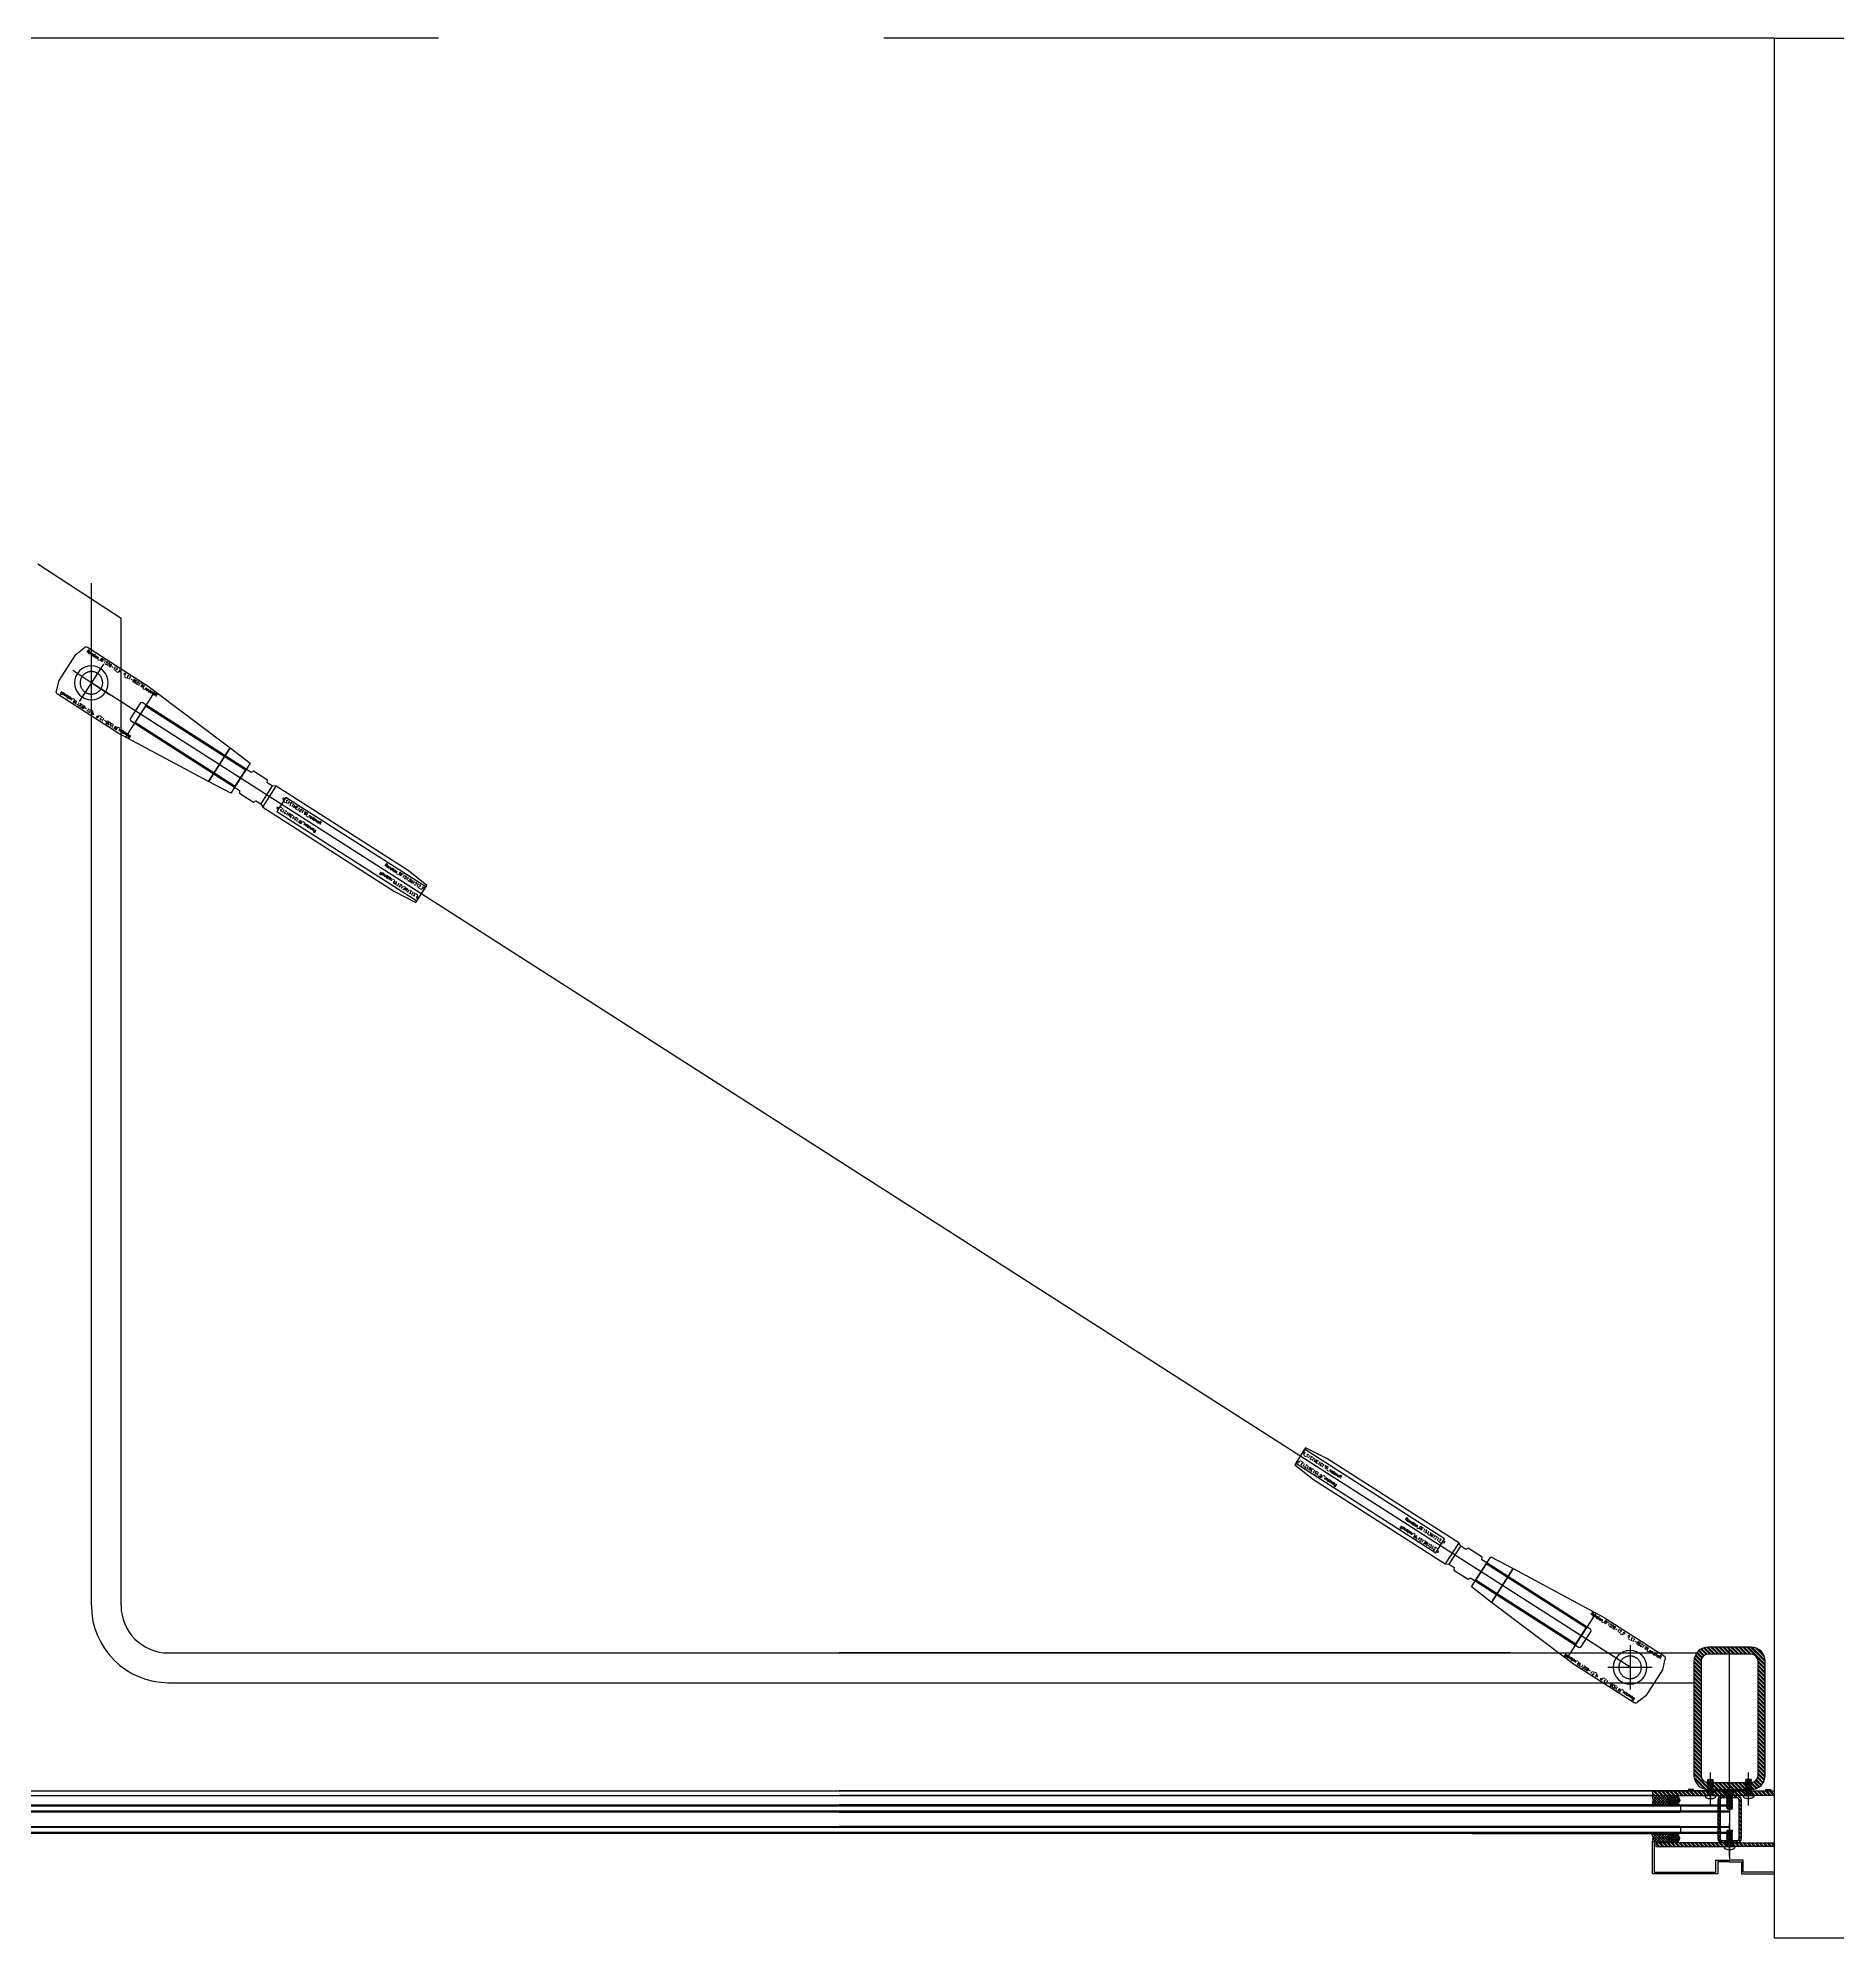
# Model space of a CAD drawing. Extents: x -163002 to 22103, y -98847 to 51643.
# Drawn here: x -107175 to -105659, y 34450 to 36050 of the extents above; entities that cross this region are included whole.
import ezdxf

# ---------------------------------------------------------------- set-up
doc = ezdxf.new("R2010")
doc.units = 0
doc.header["$LTSCALE"] = 1000
doc.header["$MEASUREMENT"] = 0
doc.linetypes.add('S2108a$0$HIDDEN', pattern=[0.375, 0.25, -0.125])
doc.layers.get('0').update_dxf_attribs({"linetype": 'CONTINUOUS'})
doc.layers.add('S2108a$0$0.25bC', color=6, linetype='CONTINUOUS', lineweight=18)
for name, color, linetype in [('S2108a$0$2', 7, 'CONTINUOUS'), ('S2108a$0$5', 7, 'CONTINUOUS'), ('S2108a$0$A-WallExt', 3, 'CONTINUOUS'), ('S2108a$0$Aux (not print)', 11, 'CONTINUOUS'), ('S2108a$0$buila', 14, 'S2108a$0$HIDDEN'), ('S2108a$0$Die No(Not Print)', 11, 'CONTINUOUS'), ('S2108a$0$glass-p', 1, 'CONTINUOUS'), ('S2108a$0$SS Cable', 9, 'CONTINUOUS'), ('S2108a$0$Steel', 30, 'CONTINUOUS'), ('S2108a$0$wal', 3, 'CONTINUOUS')]:
    doc.layers.add(name, color=color, linetype=linetype)
doc.styles.add('S2108a$0$ROMANS', font='romans', dxfattribs={"width": 0.9})
pattern_1 = [(135, (-25377.6827, 67977.8583), (-1.122532015, -1.122532015), []), (225, (-25377.6827, 67977.8583), (1.122532015, -1.122532015), [])]

# ---------------------------------------------------------------- blocks, each defined once
blk = doc.blocks.new('S2108a$0$M5P-12')
at = {"layer": 'S2108a$0$2'}
for p, q in [((364.5, 386.3), (368, 386.3)), ((364.5, 385.8), (364.5, 386.3)), ((364.5, 385.8), (368, 385.8)), ((364.5, 385.8), (366.2, 384.5)), ((370.7, 384.5), (366.2, 384)), ((370.7, 384.5), (366.2, 384.5)), ((366.2, 384), (366.2, 384.5)), ((368.9, 384.3), (366.2, 384)), ((366.6, 383.5), (366.2, 384)), ((370.7, 383.5), (366.2, 383)), ((366.6, 383.5), (366.2, 383)), ((366.8, 382.5), (366.2, 383)), ((366.8, 382.5), (366.2, 382)), ((370.7, 382.5), (366.2, 382)), ((366.8, 381.5), (366.2, 382)), ((370.7, 381.5), (366.2, 381)), ((366.8, 381.5), (366.2, 381)), ((366.8, 380.5), (366.2, 381)), ((370.7, 380.5), (366.2, 380)), ((366.8, 380.5), (366.2, 380)), ((366.8, 379.5), (366.2, 380)), ((366.8, 379.5), (366.2, 379)), ((370.7, 379.5), (366.2, 379)), ((366.8, 378.5), (366.2, 379)), ((370.7, 378.5), (366.2, 378)), ((366.8, 378.5), (366.2, 378)), ((366.8, 377.5), (366.2, 378)), ((370.7, 377.5), (366.2, 377)), ((366.8, 377.5), (366.2, 377)), ((366.8, 376.5), (366.2, 377)), ((370.7, 376.5), (366.2, 376)), ((366.8, 376.5), (366.2, 376)), ((366.8, 375.5), (366.2, 376)), ((370.7, 375.5), (366.2, 375)), ((366.8, 375.5), (366.2, 375)), ((366.8, 374.5), (366.2, 375)), ((370.7, 374.5), (366.2, 374)), ((366.8, 374.5), (366.2, 374)), ((367.4, 383.6), (366.6, 383.5)), ((367.4, 383.6), (366.8, 383.5)), ((367.4, 382.6), (366.8, 382.5)), ((367.4, 381.6), (366.8, 381.5)), ((367.4, 380.6), (366.8, 380.5)), ((367.4, 379.6), (366.8, 379.5)), ((367.4, 378.6), (366.8, 378.5)), ((367.4, 377.6), (366.8, 377.5)), ((367.4, 376.6), (366.8, 376.5)), ((367.4, 375.6), (366.8, 375.5)), ((367.4, 374.6), (366.8, 374.5)), ((368, 385.4), (368.9, 385.4)), ((368.9, 386.3), (372.3, 386.3)), ((368.9, 385.8), (372.3, 385.8)), ((370.1, 383.9), (369.4, 383.8)), ((370.1, 383.9), (369.4, 383.8)), ((370.1, 382.9), (369.4, 382.8)), ((370.1, 381.9), (369.4, 381.8)), ((370.1, 380.9), (369.4, 380.8)), ((370.1, 379.9), (369.4, 379.8)), ((370.1, 378.9), (369.4, 378.8)), ((370.1, 377.9), (369.4, 377.8)), ((370.1, 376.9), (369.4, 376.8)), ((370.1, 375.9), (369.4, 375.8)), ((370.1, 374.9), (369.4, 374.8)), ((370.1, 383.9), (370.7, 384.5)), ((370.1, 383.9), (370.5, 384.3)), ((370.1, 383.9), (370.7, 383.5)), ((370.1, 382.9), (370.7, 383.5)), ((370.1, 382.9), (370.7, 382.5)), ((370.1, 381.9), (370.7, 382.5)), ((370.1, 381.9), (370.7, 381.5)), ((370.1, 380.9), (370.7, 381.5)), ((370.1, 380.9), (370.7, 380.5)), ((370.1, 379.9), (370.7, 380.5)), ((370.1, 379.9), (370.7, 379.5)), ((370.1, 378.9), (370.7, 379.5)), ((370.1, 378.9), (370.7, 378.5)), ((370.1, 377.9), (370.7, 378.5)), ((370.1, 377.9), (370.7, 377.5)), ((370.1, 376.9), (370.7, 377.5)), ((370.1, 376.9), (370.7, 376.5)), ((370.1, 375.9), (370.7, 376.5)), ((370.1, 375.9), (370.7, 375.5)), ((370.1, 374.9), (370.7, 375.5)), ((370.1, 374.9), (370.7, 374.5)), ((370.1, 373.9), (370.7, 374.5)), ((372.3, 385.8), (370.7, 384.5)), ((372.3, 385.8), (372.3, 386.3)), ((366.8, 373.5), (366.2, 374)), ((370.7, 373.5), (366.2, 373)), ((366.8, 373.5), (366.2, 373)), ((366.8, 372.5), (366.2, 373)), ((366.8, 372.5), (366.5, 372.3)), ((370.5, 372.3), (366.5, 372.3)), ((367.4, 373.6), (366.8, 373.5)), ((367.4, 372.6), (366.8, 372.5)), ((370.7, 372.5), (368.9, 372.3)), ((370.1, 373.9), (369.4, 373.8)), ((370.1, 372.9), (369.4, 372.8)), ((370.1, 373.9), (370.7, 373.5)), ((370.1, 372.9), (370.7, 373.5)), ((370.1, 372.9), (370.7, 372.5)), ((370.5, 372.3), (370.7, 372.5))]:
    blk.add_line(p, q, dxfattribs=at)
at = {"layer": 'S2108a$0$5', "color": 2}
blk.add_line((368.4, 391.7), (368.4, 364.6), dxfattribs=at)
at = {"layer": 'S2108a$0$5'}
for p, q in [((368, 385.4), (368, 386.3)), ((368.9, 385.4), (368.9, 386.3))]:
    blk.add_line(p, q, dxfattribs=at)
blk = doc.blocks.new('S2108a$0$4.5')
at = {"layer": 'S2108a$0$2'}
for p, q in [((-226401.2, -193307.2), (-226401.2, -193307.7)), ((-226393.2, -193307.2), (-226401.2, -193307.2)), ((-226399.3, -193295.2), (-226399.5, -193295.4)), ((-226399.5, -193295.4), (-226397.7, -193295.2)), ((-226398.9, -193295.9), (-226399.5, -193295.4)), ((-226399.5, -193296.4), (-226395, -193295.9)), ((-226398.9, -193295.9), (-226399.5, -193296.4)), ((-226398.9, -193296.9), (-226399.5, -193296.4)), ((-226399.5, -193297.4), (-226395, -193296.9)), ((-226398.9, -193296.9), (-226399.5, -193297.4)), ((-226398.9, -193297.9), (-226399.5, -193297.4)), ((-226399.5, -193298.4), (-226395, -193297.9)), ((-226398.9, -193297.9), (-226399.5, -193298.4)), ((-226398.9, -193298.9), (-226399.5, -193298.4)), ((-226399.5, -193299.4), (-226395, -193298.9)), ((-226398.9, -193298.9), (-226399.5, -193299.4)), ((-226398.9, -193299.9), (-226399.5, -193299.4)), ((-226399.5, -193300.4), (-226395, -193299.9)), ((-226398.9, -193299.9), (-226399.5, -193300.4)), ((-226398.9, -193300.9), (-226399.5, -193300.4)), ((-226399.5, -193301.4), (-226395, -193300.9)), ((-226398.9, -193300.9), (-226399.5, -193301.4)), ((-226398.9, -193301.9), (-226399.5, -193301.4)), ((-226399.5, -193302.4), (-226395, -193301.9)), ((-226398.9, -193301.9), (-226399.5, -193302.4)), ((-226398.9, -193302.9), (-226399.5, -193302.4)), ((-226399.5, -193303.4), (-226395, -193302.9)), ((-226398.9, -193302.9), (-226399.5, -193303.4)), ((-226398.9, -193303.9), (-226399.5, -193303.4)), ((-226399.5, -193304.4), (-226395, -193303.9)), ((-226398.9, -193303.9), (-226399.5, -193304.4)), ((-226398.9, -193304.9), (-226399.5, -193304.4)), ((-226399.5, -193305.4), (-226395, -193304.9)), ((-226398.9, -193304.9), (-226399.5, -193305.4)), ((-226398.9, -193305.9), (-226399.5, -193305.4)), ((-226399.5, -193306.4), (-226395, -193305.9)), ((-226398.9, -193305.9), (-226399.5, -193306.4)), ((-226398.9, -193306.9), (-226399.5, -193306.4)), ((-226399.3, -193295.2), (-226395.3, -193295.2)), ((-226398.9, -193306.9), (-226399.3, -193307.2)), ((-226398.9, -193295.9), (-226398.2, -193295.8)), ((-226398.9, -193296.9), (-226398.2, -193296.8)), ((-226398.9, -193297.9), (-226398.2, -193297.8)), ((-226398.9, -193298.9), (-226398.2, -193298.8)), ((-226398.9, -193299.9), (-226398.2, -193299.8)), ((-226398.9, -193300.9), (-226398.2, -193300.8)), ((-226398.9, -193301.9), (-226398.2, -193301.8)), ((-226398.9, -193302.9), (-226398.2, -193302.8)), ((-226398.9, -193303.9), (-226398.2, -193303.8)), ((-226398.9, -193304.9), (-226398.2, -193304.8)), ((-226398.9, -193305.9), (-226398.2, -193305.8)), ((-226398.9, -193306.9), (-226398.2, -193306.8)), ((-226397.7, -193307.2), (-226395, -193306.9)), ((-226396.2, -193295.6), (-226395.6, -193295.5)), ((-226396.2, -193296.6), (-226395.6, -193296.5)), ((-226396.2, -193297.6), (-226395.6, -193297.5)), ((-226396.2, -193298.6), (-226395.6, -193298.5)), ((-226396.2, -193299.6), (-226395.6, -193299.5)), ((-226396.2, -193300.6), (-226395.6, -193300.5)), ((-226396.2, -193301.6), (-226395.6, -193301.5)), ((-226396.2, -193302.6), (-226395.6, -193302.5)), ((-226396.2, -193303.6), (-226395.6, -193303.5)), ((-226396.2, -193304.6), (-226395.6, -193304.5)), ((-226396.2, -193305.6), (-226395.6, -193305.5)), ((-226396.2, -193306.6), (-226395.6, -193306.5)), ((-226395.6, -193295.5), (-226395.3, -193295.2)), ((-226395.6, -193295.5), (-226395, -193295.9)), ((-226395.6, -193296.5), (-226395, -193295.9)), ((-226395.6, -193296.5), (-226395, -193296.9)), ((-226395.6, -193297.5), (-226395, -193296.9)), ((-226395.6, -193297.5), (-226395, -193297.9)), ((-226395.6, -193298.5), (-226395, -193297.9)), ((-226395.6, -193298.5), (-226395, -193298.9)), ((-226395.6, -193299.5), (-226395, -193298.9)), ((-226395.6, -193299.5), (-226395, -193299.9)), ((-226395.6, -193300.5), (-226395, -193299.9)), ((-226395.6, -193300.5), (-226395, -193300.9)), ((-226395.6, -193301.5), (-226395, -193300.9)), ((-226395.6, -193301.5), (-226395, -193301.9)), ((-226395.6, -193302.5), (-226395, -193301.9)), ((-226395.6, -193302.5), (-226395, -193302.9)), ((-226395.6, -193303.5), (-226395, -193302.9)), ((-226395.6, -193303.5), (-226395, -193303.9)), ((-226395.6, -193304.5), (-226395, -193303.9)), ((-226395.6, -193304.5), (-226395, -193304.9)), ((-226395.6, -193305.5), (-226395, -193304.9)), ((-226395.6, -193305.5), (-226395, -193305.9)), ((-226395.6, -193306.5), (-226395, -193305.9)), ((-226395.6, -193306.5), (-226395, -193306.9)), ((-226395.3, -193307.2), (-226395, -193306.9)), ((-226393.2, -193307.2), (-226393.2, -193307.7)), ((-226397.8, -193309.2), (-226396.6, -193309.2)), ((-226397.8, -193309.2), (-226397.8, -193309.7)), ((-226396.6, -193309.2), (-226396.6, -193309.7))]:
    blk.add_line(p, q, dxfattribs=at)
for centre, radius, start, end in [((-226399.5, -193307.5), 1.76, 188.6412, 243.4927), ((-226395, -193307.5), 1.76, 296.4734, 351.3249), ((-226397.2, -193302.6), 7.08, 244.5235, 265.1216), ((-226397.2, -193302.6), 7.08, 274.8444, 295.4426)]:
    blk.add_arc(centre, radius, start, end, dxfattribs=at)
at = {"layer": 'S2108a$0$5', "color": 2}
blk.add_line((-226397.2, -193314.7), (-226397.2, -193290), dxfattribs=at)
blk = doc.blocks.new('S2108a$0$Ronstan_RF1513M1212_P')
at = {"layer": 'S2108a$0$Aux (not print)', "linetype": 'S2108a$0$HIDDEN'}
blk.add_lwpolyline([(0, -9), (-104, -9), (-105, -8), (-105, 8), (-104, 9), (0, 9)], dxfattribs=at)
blk.add_lwpolyline([(180.9, -7), (40.9, -7), (40.9, 7), (180.9, 7)], close=True, dxfattribs=at)
at = {"layer": 'S2108a$0$Aux (not print)'}
for p in [(0, 0), (180.9, 0)]:
    blk.add_point(p, dxfattribs=at)
at = {"layer": 'S2108a$0$SS Cable', "linetype": 'ByBlock'}
blk.add_line((26.1, -9), (26.1, 9), dxfattribs=at)
blk.add_line((26.1, -9), (26.1, 9), dxfattribs=at)
at = {"layer": 'S2108a$0$SS Cable', "color": 0, "linetype": 'ByBlock'}
for points in [[(0, 9), (5, 9), (6, 11), (20.1, 11), (21.1, 9), (26.1, 9), (29.1, 10.5), (160.9, 10.5), (180.9, 8.5), (180.9, -8.5), (160.9, -10.5), (29.1, -10.5), (26.1, -9), (21.1, -9), (20.1, -11), (6, -11), (5, -9), (0, -9)], [(26.1, 9), (29.1, 10.5), (29.1, -10.5), (26.1, -9)]]:
    blk.add_lwpolyline(points, close=True, dxfattribs=at)
at = {"layer": 'S2108a$0$Die No(Not Print)', "extrusion": (0, 0, -1), "char_height": 2.5, "width": 32.638, "attachment_point": 1, "style": 'S2108a$0$ROMANS'}
for insert, text_direction in [((77.8, 5), (-1, 0, 0)), ((141.9, -5.8), (1, 0, 0))]:
    blk.add_mtext('Ronstan_RF1513M1212_P', dxfattribs=dict(at, insert=insert, text_direction=text_direction))
at = {"layer": 'S2108a$0$Die No(Not Print)', "insert": (141.9, 5), "char_height": 2.5, "width": 32.638, "attachment_point": 1, "style": 'S2108a$0$ROMANS'}
blk.add_mtext('Ronstan_RF1513M1212_P', dxfattribs=at)
at = {"layer": 'S2108a$0$Die No(Not Print)', "insert": (77.8, -5.8), "char_height": 2.5, "width": 32.638, "attachment_point": 1, "rotation": 180, "style": 'S2108a$0$ROMANS'}
blk.add_mtext('Ronstan_RF1513M1212_P', dxfattribs=at)
blk = doc.blocks.new('S2108a$0$Ronstan_RF1528-12_P')
at = {"layer": 'S2108a$0$Aux (not print)', "linetype": 'S2108a$0$HIDDEN'}
blk.add_circle((0, 0), 9.5, dxfattribs=at)
at = {"layer": 'S2108a$0$Aux (not print)'}
for p in [(0, 0), (149, 0)]:
    blk.add_point(p, dxfattribs=at)
at = {"layer": 'S2108a$0$SS Cable', "color": 8, "linetype": 'S2108a$0$HIDDEN'}
blk.add_line((49, 22.9), (49, -23), dxfattribs=at)
at = {"layer": 'S2108a$0$SS Cable', "color": 0, "linetype": 'ByBlock'}
blk.add_lwpolyline([(-19, 23.5, 0.414214), (-21, 21.5), (-24, 13), (-24, -13), (-21, -21.5, 0.414214), (-19, -23.5), (41.7, -23.5), (127.8, -16.9), (127.8, 16.9), (41.7, 23.5)], format="xyb", close=True, dxfattribs=at)
blk.add_lwpolyline([(127.8, -16.9), (149, -15), (149, 15), (127.8, 16.9)], close=True, dxfattribs=at)
at = {"layer": 'S2108a$0$SS Cable', "color": 8, "linetype": 'S2108a$0$HIDDEN'}
blk.add_lwpolyline([(49, 8), (149, 8), (149, -8), (49, -8)], close=True, dxfattribs=at)
at = {"layer": 'S2108a$0$Steel', "color": 8}
blk.add_circle((0, 0), 14.2, dxfattribs=at)
at = {"layer": 'S2108a$0$Aux (not print)', "style": 'S2108a$0$ROMANS', "width": 0.7}
for text_generation_flag, p in [(6, (-17.5, 19.6)), (4, (52.2, 19.6))]:
    blk.add_text('Ronstan_RF1528-12_P', height=2.5, rotation=180, dxfattribs=dict(at, text_generation_flag=text_generation_flag)).set_placement(p)
for text_generation_flag, p in [(4, (-17.5, -19.6)), (6, (52.2, -19.6))]:
    blk.add_text('Ronstan_RF1528-12_P', height=2.5, dxfattribs=dict(at, text_generation_flag=text_generation_flag)).set_placement(p)
blk = doc.blocks.new('S2108a')
at = {"layer": 'S2108a$0$glass-p'}
h = blk.add_hatch(dxfattribs=at)
h.set_pattern_fill('ANSI32', color=256, scale=0.25, angle=90, style=0)
h.set_pattern_definition([(135, (-25273.6782, 67657.2822), (-1.68379802, -1.68379802), []), (135, (-25273.6782, 67658.4048), (-1.68379802, -1.68379802), [])])
h.paths.add_polyline_path([(-105767.897, 34695.106, 0.41421356), (-105779.897, 34683.106), (-105779.897, 34587.106, 0.41421356), (-105767.897, 34575.106), (-105731.897, 34575.106, 0.41421356), (-105719.897, 34587.106), (-105719.897, 34683.106, 0.41421356), (-105731.897, 34695.106)])
h.paths.add_polyline_path([(-105767.897, 34581.106, -0.41421356), (-105773.897, 34587.106), (-105773.897, 34683.106, -0.41421356), (-105767.897, 34689.106), (-105731.897, 34689.106, -0.41421356), (-105725.897, 34683.106), (-105725.897, 34587.106, -0.41421356), (-105731.897, 34581.106)], flags=16)
h = blk.add_hatch(dxfattribs=at)
h.set_pattern_fill('ANSI37', color=256, scale=0.5, angle=90, style=0)
h.set_pattern_definition(pattern_1)
edge = h.paths.add_edge_path()
edge.add_ellipse((-105796.854, 34566.106), major_axis=(-4.957, 0), ratio=0.80691857, start_angle=270, end_angle=450, ccw=False)
edge.add_line((-105797.08, 34562.106), (-105814.897, 34562.106))
edge.add_arc((-105829.277, 34566.106), 14.926, 344.455131, 375.544869)
edge.add_line((-105814.897, 34570.106), (-105797.08, 34570.106))
h = blk.add_hatch(dxfattribs=at)
h.set_pattern_fill('ANSI32', color=256, scale=0.25, angle=90, style=0)
h.set_pattern_definition([(135, (-26481.8641, 67864.147), (-1.68379802, -1.68379802), []), (135, (-26481.8641, 67865.2696), (-1.68379802, -1.68379802), [])])
h.paths.add_polyline_path([(-105712.4, 34570.106), (-105712.4, 34574.106), (-105814.897, 34574.106), (-105814.897, 34570.106)])
h = blk.add_hatch(dxfattribs=at)
h.set_pattern_fill('HONEY', color=256, scale=0.25, angle=90, style=0)
h.set_pattern_definition([(270, (-186122.1108, 1122.3531), (0.6874075, -1.190625), [0.79375, -1.5875]), (30, (-186122.1108, 1122.3531), (0.6874077464, 1.190624858), [0.79375, -1.5875]), (330, (-186122.1108, 1122.3531), (1.3748152464, -1.42e-07), [-1.5875, 0.79375])])
edge = h.paths.add_edge_path()
edge.add_ellipse((-105796.854, 34566.106), major_axis=(-4.957, 0), ratio=0.80691857, start_angle=0, end_angle=360)
h = blk.add_hatch(dxfattribs=at)
h.set_pattern_fill('ANSI31', color=256, scale=0.25, angle=90, style=0)
h.set_pattern_definition([(135, (-25377.6827, 67978.8583), (-0.5612660076, -0.5612660076), [])])
h.paths.add_polyline_path([(-105749.897, 34575.106), (-105749.897, 34574.106), (-105731.897, 34574.106), (-105731.897, 34575.106)])
h.paths.add_polyline_path([(-105767.897, 34575.106), (-105767.897, 34574.106), (-105749.897, 34574.106), (-105749.897, 34575.106)])
h = blk.add_hatch(dxfattribs=at)
h.set_pattern_fill('ANSI32', color=256, scale=0.25, angle=90, style=0)
h.set_pattern_definition([(135, (-25351.6796, 68148.415), (-1.68379802, -1.68379802), []), (135, (-25351.6796, 68149.5376), (-1.68379802, -1.68379802), [])])
h.paths.add_polyline_path([(-105743.897, 34530.106, 0.41421356), (-105739.897, 34534.106), (-105739.897, 34566.106, 0.41421356), (-105743.897, 34570.106), (-105755.897, 34570.106, 0.41421356), (-105759.897, 34566.106), (-105759.897, 34534.106, 0.41421356), (-105755.897, 34530.106)])
h.paths.add_polyline_path([(-105743.897, 34532.106, 0.41421356), (-105741.897, 34534.106), (-105741.897, 34566.106, 0.41421356), (-105743.897, 34568.106), (-105755.897, 34568.106, 0.41421356), (-105757.897, 34566.106), (-105757.897, 34534.106, 0.41421356), (-105755.897, 34532.106)], flags=16)
h = blk.add_hatch(dxfattribs=at)
h.set_pattern_fill('ANSI37', color=256, scale=0.5, angle=90, style=0)
h.set_pattern_definition(pattern_1)
edge = h.paths.add_edge_path()
edge.add_ellipse((-105796.854, 34534.106), major_axis=(-4.957, 0), ratio=0.80691857, start_angle=-90, end_angle=90)
edge.add_line((-105796.854, 34530.106), (-105811.897, 34530.106))
edge.add_line((-105811.897, 34530.106), (-105813.397, 34530.106))
edge.add_line((-105813.397, 34530.106), (-105813.397, 34531.106))
edge.add_line((-105813.397, 34531.106), (-105814.897, 34531.106))
edge.add_arc((-105822.532, 34533.984), 8.16, 339.343567, 380.656433)
edge.add_line((-105814.897, 34536.863), (-105814.897, 34538.106))
edge.add_line((-105814.897, 34538.106), (-105796.854, 34538.106))
h.paths.add_polyline_path([(-105814.897, 34538.106), (-105814.897, 34536.863, 0.04226372), (-105815.489, 34538.106)])
h = blk.add_hatch(dxfattribs=at)
h.set_pattern_fill('ANSI32', color=256, scale=0.25, angle=90, style=0)
h.set_pattern_definition([(135, (-25350.9437, 68182.5691), (-1.68379802, -1.68379802), []), (135, (-25350.9437, 68183.6917), (-1.68379802, -1.68379802), [])])
h.paths.add_polyline_path([(-105712.4, 34527.106), (-105712.4, 34530.106), (-105811.897, 34530.106), (-105811.897, 34527.106)])
h = blk.add_hatch(dxfattribs=at)
h.set_pattern_fill('HONEY', color=256, scale=0.25, angle=90, style=0)
h.set_pattern_definition([(90, (-186122.1108, 67977.85834), (0.6874075, 1.190625), [0.79375, -1.5875]), (330, (-186122.1108, 67977.85834), (0.6874077464, -1.190624858), [0.79375, -1.5875]), (30, (-186122.1108, 67977.85834), (1.3748152464, 1.42e-07), [-1.5875, 0.79375])])
edge = h.paths.add_edge_path()
edge.add_ellipse((-105796.854, 34534.106), major_axis=(-4.957, 0), ratio=0.80691857, start_angle=0, end_angle=360, ccw=False)
at = {"ltscale": 0.05}
blk.add_lwpolyline([(-106499.9, 34556.106), (-105791.903, 34556.106), (-105790.903, 34557.106), (-105790.903, 34561.106), (-105791.903, 34562.106), (-106499.9, 34562.106)], dxfattribs=at)
blk.add_lwpolyline([(-105966.787, 34538.106), (-105791.903, 34538.106), (-105790.903, 34539.106), (-105790.903, 34543.106), (-105791.903, 34544.106), (-106499.9, 34544.106)])
at = {"layer": 'S2108a$0$0.25bC', "ltscale": 0.05}
for p, q in [((-106499.9, 34561.106), (-105790.903, 34561.106)), ((-105790.903, 34557.106), (-106499.9, 34557.106)), ((-106499.9, 34543.106), (-105790.903, 34543.106)), ((-105790.903, 34539.106), (-106499.9, 34539.106))]:
    blk.add_line(p, q, dxfattribs=at)
at = {"layer": 'S2108a$0$A-WallExt'}
blk.add_line((-105712.4, 36050.1), (-100329.22, 36050.1), dxfattribs=at)
at = {"layer": 'S2108a$0$buila', "ltscale": 3}
blk.add_line((-105712.4, 36050.092), (-132749.9, 36050.1), dxfattribs=at)
at = {"layer": 'S2108a$0$glass-p'}
for p, q in [((-107104.897, 35561.126), (-107174.897, 35607.08)), ((-107129.897, 35138.106), (-107129.897, 35590.98)), ((-107129.897, 35138.106), (-107129.897, 35590.98)), ((-107104.897, 35138.106), (-107104.897, 35561.126)), ((-107119.632, 35522.715), (-107140.161, 35491.444)), ((-107114.261, 35496.815), (-107145.533, 35517.344)), ((-105833.711, 34678.037), (-107129.897, 35507.08)), ((-107129.897, 34730.106), (-107129.897, 35138.106)), ((-107104.897, 34730.106), (-107104.897, 35138.106)), ((-107064.897, 34690.106), (-105777.644, 34690.106)), ((-105934.903, 34690.106), (-106499.9, 34690.106)), ((-105833.711, 34696.741), (-105833.711, 34659.333)), ((-105749.897, 34575.106), (-105749.897, 34695.106)), ((-105852.415, 34678.037), (-105815.007, 34678.037)), ((-107064.897, 34665.106), (-105779.897, 34665.106)), ((-107321.669, 34574.106), (-107037.766, 34574.106)), ((-105749.898, 34561.106), (-107208.897, 34561.106)), ((-107184.897, 34574.106), (-105749.898, 34574.106)), ((-107184.897, 34570.106), (-105749.898, 34570.106)), ((-105814.903, 34574.106), (-106499.9, 34574.106)), ((-105814.903, 34570.106), (-106499.9, 34570.106)), ((-105749.897, 34574.106), (-105814.897, 34574.106)), ((-105814.897, 34574.106), (-105814.897, 34570.106)), ((-105814.897, 34570.106), (-105749.897, 34570.106)), ((-105779.897, 34575.106), (-105784.897, 34575.106)), ((-105767.897, 34574.106), (-105767.897, 34575.106)), ((-105764.397, 34571.106), (-105763.397, 34571.106)), ((-105749.397, 34574.106), (-105750.397, 34574.106)), ((-105749.897, 34574.106), (-105712.4, 34574.106)), ((-105749.897, 34572.106), (-105749.897, 34516.781)), ((-105712.4, 34570.106), (-105749.897, 34570.106)), ((-105731.897, 34574.106), (-105731.897, 34575.106)), ((-105719.897, 34575.106), (-105714.897, 34575.106)), ((-107208.897, 34557.106), (-105749.898, 34557.106)), ((-105749.898, 34543.106), (-107208.897, 34543.106)), ((-107208.897, 34539.106), (-105749.898, 34539.106)), ((-105814.897, 34504.106), (-105814.897, 34531.106)), ((-105813.397, 34531.106), (-105813.397, 34505.606)), ((-105749.897, 34530.106), (-105811.897, 34530.106)), ((-105811.897, 34530.106), (-105811.897, 34527.106)), ((-105749.897, 34530.106), (-105712.4, 34530.106)), ((-105811.897, 34527.106), (-105749.897, 34527.106)), ((-105761.397, 34505.606), (-105761.397, 34515.606)), ((-105761.397, 34515.606), (-105749.897, 34515.606)), ((-105749.897, 34514.106), (-105759.897, 34514.106)), ((-105759.897, 34514.106), (-105759.897, 34504.106)), ((-105712.4, 34527.106), (-105749.897, 34527.106)), ((-105738.397, 34515.606), (-105749.897, 34515.606)), ((-105749.897, 34514.106), (-105739.897, 34514.106)), ((-105739.897, 34514.106), (-105739.897, 34504.106)), ((-105738.397, 34505.606), (-105738.397, 34515.606)), ((-105759.897, 34504.106), (-105814.897, 34504.106)), ((-105813.397, 34505.606), (-105761.397, 34505.606)), ((-105739.897, 34504.106), (-105712.4, 34504.106)), ((-105712.4, 34505.606), (-105738.397, 34505.606))]:
    blk.add_line(p, q, dxfattribs=at)
for points in [[(-105719.897, 34683.106, 0.41421356), (-105731.897, 34695.106), (-105767.897, 34695.106, 0.41421356), (-105779.897, 34683.106), (-105779.897, 34587.106, 0.41421356), (-105767.897, 34575.106), (-105731.897, 34575.106, 0.41421356), (-105719.897, 34587.106)], [(-105725.897, 34683.106, 0.41421356), (-105731.897, 34689.106), (-105767.897, 34689.106, 0.41421356), (-105773.897, 34683.106), (-105773.897, 34587.106, 0.41421356), (-105767.897, 34581.106), (-105731.897, 34581.106, 0.41421356), (-105725.897, 34587.106)], [(-105743.897, 34530.106, 0.41421356), (-105739.897, 34534.106), (-105739.897, 34566.106, 0.41421356), (-105743.897, 34570.106), (-105755.897, 34570.106, 0.41421356), (-105759.897, 34566.106), (-105759.897, 34534.106, 0.41421356), (-105755.897, 34530.106)], [(-105743.897, 34532.106, 0.41421356), (-105741.897, 34534.106), (-105741.897, 34566.106, 0.41421356), (-105743.897, 34568.106), (-105755.897, 34568.106, 0.41421356), (-105757.897, 34566.106), (-105757.897, 34534.106, 0.41421356), (-105755.897, 34532.106)]]:
    blk.add_lwpolyline(points, format="xyb", close=True, dxfattribs=at)
for points in [[(-105749.898, 34556.106), (-107207.897, 34556.106), (-107208.897, 34557.106), (-107208.897, 34561.106), (-107207.897, 34562.106), (-105749.898, 34562.106)], [(-105749.898, 34538.106), (-107207.897, 34538.106), (-107208.897, 34539.106), (-107208.897, 34543.106), (-107207.897, 34544.106), (-105749.898, 34544.106)]]:
    blk.add_lwpolyline(points, dxfattribs=at)
for centre, radius, start, end in [((-107064.897, 34730.106), 65, 180, 270), ((-107064.897, 34730.106), 40, 180, 270), ((-105829.277, 34566.106), 14.926, 344.455131, 15.544869), ((-105822.532, 34533.984), 8.16, 339.343567, 30.336804)]:
    blk.add_arc(centre, radius, start, end, dxfattribs=at)
blk.add_ellipse((-105796.854, 34566.106), major_axis=(-4.957, 0), ratio=0.80691857, dxfattribs=at)
at = {"layer": 'S2108a$0$glass-p', "extrusion": (0, 0, -1)}
blk.add_ellipse((-105796.854, 34534.106), major_axis=(-4.957, 0), ratio=0.80691857, dxfattribs=at)
at = {"layer": 'S2108a$0$wal'}
blk.add_line((-105462.4, 34450.1), (-105712.4, 34450.1), dxfattribs=at)
blk.add_lwpolyline([(-105712.4, 36050.1), (-105712.4, 34450.1)], dxfattribs=at)
at = {"layer": 'S2108a$0$glass-p', "xscale": -1}
for name, p, rotation in [('S2108a$0$Ronstan_RF1528-12_P', (-107129.897, 35507.08), 147.3969560733383), ('S2108a$0$Ronstan_RF1513M1212_P', (-107004.376, 35426.796), 147.3969560733383), ('S2108a$0$Ronstan_RF1513M1212_P', (-105959.232, 34758.321), 327.3969560733384), ('S2108a$0$Ronstan_RF1528-12_P', (-105833.711, 34678.037), 327.3969560733384)]:
    blk.add_blockref(name, p, dxfattribs=dict(at, rotation=rotation))
at = {"layer": 'S2108a$0$glass-p'}
for name, p, xscale, yscale, zscale in [('S2108a$0$4.5', (148931.007, 252040.736), 1.125000049243681, 1.125000049243681, 1.125000049243681), ('S2108a$0$M5P-12', (-106159.276, 34144.906), 1.111111111124046, 1.111111111124046, 1.111111111124046), ('S2108a$0$4.5', (-360430.8, 252040.735), -1.125000049243681, 1.125000049258233, 1.125000049255118), ('S2108a$0$4.5', (-360446.8, 251997.735), -1.125000049243681, 1.125000049258233, 1.125000049255118)]:
    blk.add_blockref(name, p, dxfattribs=dict(at, xscale=xscale, yscale=yscale, zscale=zscale))

msp = doc.modelspace()

# ---------------------------------------------------------------- block references
msp.add_blockref('S2108a', (0, 0))

doc.saveas('drawing.dxf')
